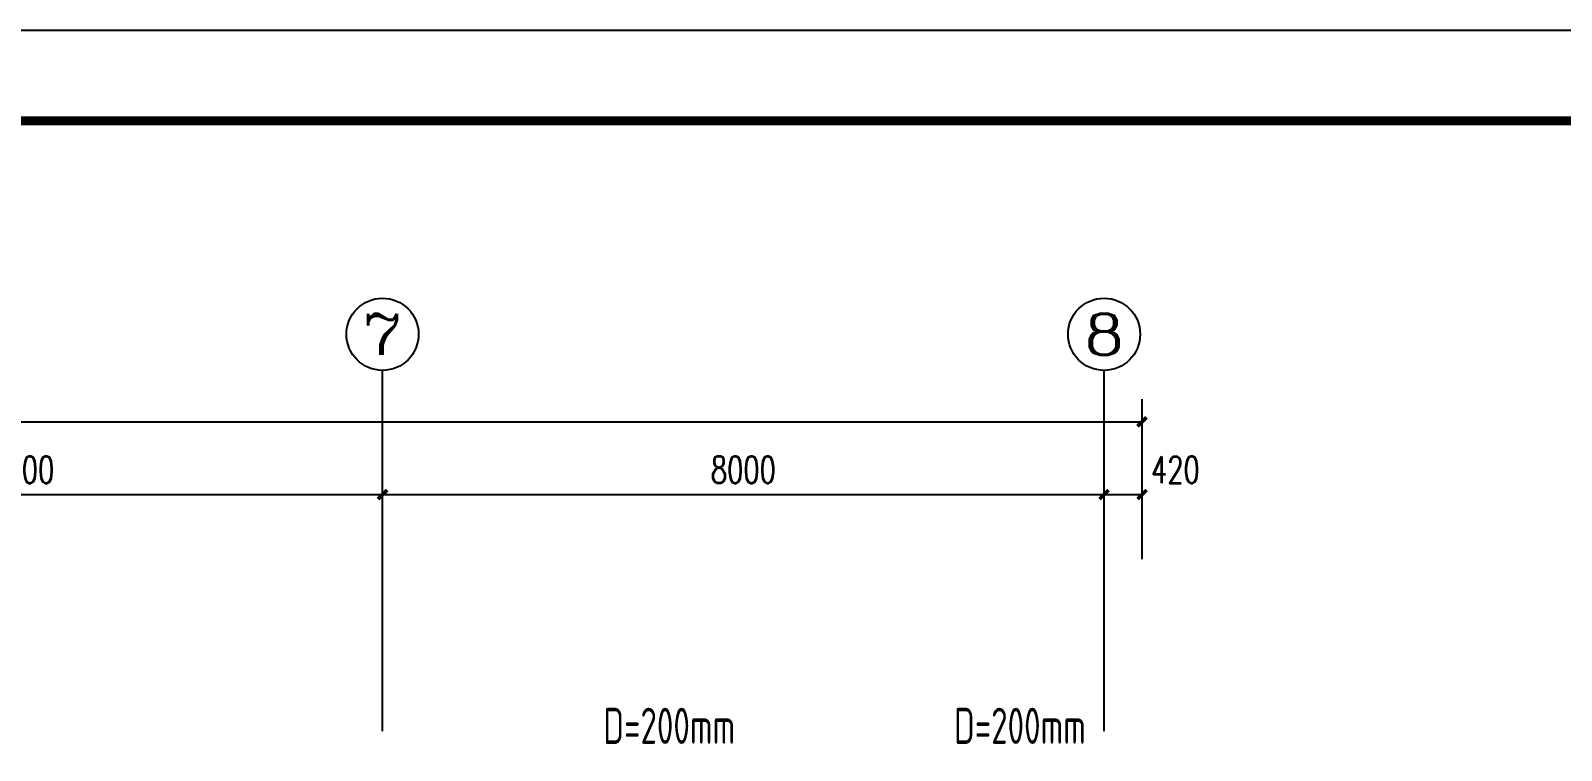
# Model space of a CAD drawing. Extents: x 2430460 to 2514560, y -608375 to -364775.
# Drawn here: x 2487580 to 2504552, y -372752 to -364775 of the extents above; entities that cross this region are included whole.
import ezdxf
from ezdxf.enums import TextEntityAlignment as Align

# ---------------------------------------------------------------- set-up
doc = ezdxf.new("R2010")
doc.units = 0
doc.header["$LTSCALE"] = 1000
doc.header["$MEASUREMENT"] = 0
for name, color, linetype in [('AXIS', 3, 'Continuous'), ('AXIS_TEXT', 7, 'Continuous'), ('PUB_DIM', 3, 'Continuous'), ('TK', 4, 'Continuous')]:
    doc.layers.add(name, color=color, linetype=linetype)
doc.styles.add('26#标准$0$TSSD_REIN', font='Tssdeng.shx', dxfattribs={"width": 0.7, "bigfont": 'tssdchn.shx'})
doc.styles.add('_TCH_AXIS', font='COMPLEX', dxfattribs={"bigfont": 'GBCBIG'})
doc.styles.add('_TCH_DIM_T3', font='SIMPLEX', dxfattribs={"width": 0.705882, "bigfont": 'GBCBIG'})
doc.styles.add('COMPLEX', font='COMPLEX')
doc.styles.add('HZTXT1', font='romans.shx', dxfattribs={"width": 0.7, "bigfont": 'GBHZFS.SHX'})
doc.styles.get("Standard").update_dxf_attribs({"font": 'gbenor.shx', "bigfont": 'gbcbig.shx'})
doc.dimstyles.new('_TCH_ARCH&&100', dxfattribs={"dimtxt": 297.5, "dimasz": 100, "dimexe": 250, "dimexo": 300, "dimgap": 126.25, "dimtad": 1, "dimdec": 0, "dimzin": 0, "dimdsep": 46, "dimtxsty": '_TCH_DIM_T3', "dimblk": 'ARCHTICK', "dimcen": 0.09, "dimclrt": 7, "dimazin": 2, "dimtfac": 1, "dimtdec": 0, "dimtix": 1, "dimtmove": 2, "dimatfit": 3, "dimfxl": 30, "dimtolj": 1, "dimtzin": 0, "dimarcsym": 0})

# ---------------------------------------------------------------- blocks, each defined once
blk = doc.blocks.new('_ArchTick')
at = {"color": 0, "linetype": 'ByBlock', "const_width": 0.4}
blk.add_lwpolyline([(-0.5, -0.5), (0.5, 0.5)], dxfattribs=at)
blk = doc.blocks.new('*D133')
at = {"layer": 'Defpoints', "color": 0, "transparency": 16777216}
for p in [(11621, 25057), (-45219, 24014), (11621, 24014)]:
    blk.add_point(p, dxfattribs=at)
at = {"layer": 'PUB_DIM', "color": 0, "lineweight": -2, "transparency": 16777216}
for p, q in [((-45219, 24314), (-45219, 25307)), ((11621, 24314), (11621, 25307)), ((-45219, 25057), (11621, 25057))]:
    blk.add_line(p, q, dxfattribs=at)
at = {"layer": 'PUB_DIM', "color": 0, "lineweight": -2, "transparency": 16777216, "xscale": 100, "yscale": 100, "zscale": 100, "rotation": 180}
blk.add_blockref('_ArchTick', (-45219, 25057), dxfattribs=at)
at = {"layer": 'PUB_DIM', "color": 0, "lineweight": -2, "transparency": 16777216, "xscale": 100, "yscale": 100, "zscale": 100}
blk.add_blockref('_ArchTick', (11621, 25057), dxfattribs=at)
at = {"layer": 'PUB_DIM', "color": 7, "transparency": 16777216, "insert": (-16799, 25332), "char_height": 297.5, "attachment_point": 5, "style": '_TCH_DIM_T3'}
blk.add_mtext('\\A1;56840', dxfattribs=at)
blk = doc.blocks.new('*D140')
at = {"layer": 'Defpoints', "color": 0, "transparency": 16777216}
for p in [(3201, 24250), (-4799, 23233), (3201, 23233)]:
    blk.add_point(p, dxfattribs=at)
at = {"layer": 'PUB_DIM', "color": 0, "lineweight": -2, "transparency": 16777216}
for p, q in [((-4799, 23533), (-4799, 24500)), ((3201, 23533), (3201, 24500)), ((-4799, 24250), (3201, 24250))]:
    blk.add_line(p, q, dxfattribs=at)
at = {"layer": 'PUB_DIM', "color": 0, "lineweight": -2, "transparency": 16777216, "xscale": 100, "yscale": 100, "zscale": 100, "rotation": 180}
blk.add_blockref('_ArchTick', (-4799, 24250), dxfattribs=at)
at = {"layer": 'PUB_DIM', "color": 0, "lineweight": -2, "transparency": 16777216, "xscale": 100, "yscale": 100, "zscale": 100}
blk.add_blockref('_ArchTick', (3201, 24250), dxfattribs=at)
at = {"layer": 'PUB_DIM', "color": 7, "transparency": 16777216, "insert": (-799, 24525), "char_height": 297.5, "attachment_point": 5, "style": '_TCH_DIM_T3'}
blk.add_mtext('\\A1;8000', dxfattribs=at)
blk = doc.blocks.new('*D141')
at = {"layer": 'Defpoints', "color": 0, "transparency": 16777216}
for p in [(11201, 24250), (3201, 23233), (11201, 23233)]:
    blk.add_point(p, dxfattribs=at)
at = {"layer": 'PUB_DIM', "color": 0, "lineweight": -2, "transparency": 16777216}
for p, q in [((3201, 23533), (3201, 24500)), ((11201, 23533), (11201, 24500)), ((3201, 24250), (11201, 24250))]:
    blk.add_line(p, q, dxfattribs=at)
at = {"layer": 'PUB_DIM', "color": 0, "lineweight": -2, "transparency": 16777216, "xscale": 100, "yscale": 100, "zscale": 100, "rotation": 180}
blk.add_blockref('_ArchTick', (3201, 24250), dxfattribs=at)
at = {"layer": 'PUB_DIM', "color": 0, "lineweight": -2, "transparency": 16777216, "xscale": 100, "yscale": 100, "zscale": 100}
blk.add_blockref('_ArchTick', (11201, 24250), dxfattribs=at)
at = {"layer": 'PUB_DIM', "color": 7, "transparency": 16777216, "insert": (7201, 24525), "char_height": 297.5, "attachment_point": 5, "style": '_TCH_DIM_T3'}
blk.add_mtext('\\A1;8000', dxfattribs=at)
blk = doc.blocks.new('*D142')
at = {"layer": 'Defpoints', "color": 0, "transparency": 16777216}
for p in [(11621, 24250), (11201, 23233), (11621, 23233)]:
    blk.add_point(p, dxfattribs=at)
at = {"layer": 'PUB_DIM', "color": 0, "lineweight": -2, "transparency": 16777216}
for p, q in [((11201, 23533), (11201, 24500)), ((11621, 23533), (11621, 24500)), ((11201, 24250), (11621, 24250))]:
    blk.add_line(p, q, dxfattribs=at)
at = {"layer": 'PUB_DIM', "color": 0, "lineweight": -2, "transparency": 16777216, "xscale": 100, "yscale": 100, "zscale": 100, "rotation": 180}
blk.add_blockref('_ArchTick', (11201, 24250), dxfattribs=at)
at = {"layer": 'PUB_DIM', "color": 0, "lineweight": -2, "transparency": 16777216, "xscale": 100, "yscale": 100, "zscale": 100}
blk.add_blockref('_ArchTick', (11621, 24250), dxfattribs=at)
at = {"layer": 'PUB_DIM', "color": 7, "transparency": 16777216, "insert": (11991, 24525), "char_height": 297.5, "attachment_point": 5, "style": '_TCH_DIM_T3'}
blk.add_mtext('\\A1;420', dxfattribs=at)
blk = doc.blocks.new('*D244')
at = {"layer": 'Defpoints', "color": 0, "transparency": 16777216}
for p in [(11621, 25057), (-45219, 24014), (11621, 24014)]:
    blk.add_point(p, dxfattribs=at)
at = {"layer": 'PUB_DIM', "color": 0, "lineweight": -2, "transparency": 16777216}
for p, q in [((-45219, 24314), (-45219, 25307)), ((11621, 24314), (11621, 25307)), ((-45219, 25057), (11621, 25057))]:
    blk.add_line(p, q, dxfattribs=at)
at = {"layer": 'PUB_DIM', "color": 0, "lineweight": -2, "transparency": 16777216, "xscale": 100, "yscale": 100, "zscale": 100, "rotation": 180}
blk.add_blockref('_ArchTick', (-45219, 25057), dxfattribs=at)
at = {"layer": 'PUB_DIM', "color": 0, "lineweight": -2, "transparency": 16777216, "xscale": 100, "yscale": 100, "zscale": 100}
blk.add_blockref('_ArchTick', (11621, 25057), dxfattribs=at)
at = {"layer": 'PUB_DIM', "color": 7, "transparency": 16777216, "insert": (-16799, 25332), "char_height": 297.5, "attachment_point": 5, "style": '_TCH_DIM_T3'}
blk.add_mtext('\\A1;56840', dxfattribs=at)
blk = doc.blocks.new('*D251')
at = {"layer": 'Defpoints', "color": 0, "transparency": 16777216}
for p in [(3201, 24250), (-4799, 23233), (3201, 23233)]:
    blk.add_point(p, dxfattribs=at)
at = {"layer": 'PUB_DIM', "color": 0, "lineweight": -2, "transparency": 16777216}
for p, q in [((-4799, 23533), (-4799, 24500)), ((3201, 23533), (3201, 24500)), ((-4799, 24250), (3201, 24250))]:
    blk.add_line(p, q, dxfattribs=at)
at = {"layer": 'PUB_DIM', "color": 0, "lineweight": -2, "transparency": 16777216, "xscale": 100, "yscale": 100, "zscale": 100, "rotation": 180}
blk.add_blockref('_ArchTick', (-4799, 24250), dxfattribs=at)
at = {"layer": 'PUB_DIM', "color": 0, "lineweight": -2, "transparency": 16777216, "xscale": 100, "yscale": 100, "zscale": 100}
blk.add_blockref('_ArchTick', (3201, 24250), dxfattribs=at)
at = {"layer": 'PUB_DIM', "color": 7, "transparency": 16777216, "insert": (-799, 24525), "char_height": 297.5, "attachment_point": 5, "style": '_TCH_DIM_T3'}
blk.add_mtext('\\A1;8000', dxfattribs=at)
blk = doc.blocks.new('*D252')
at = {"layer": 'Defpoints', "color": 0, "transparency": 16777216}
for p in [(11201, 24250), (3201, 23233), (11201, 23233)]:
    blk.add_point(p, dxfattribs=at)
at = {"layer": 'PUB_DIM', "color": 0, "lineweight": -2, "transparency": 16777216}
for p, q in [((3201, 23533), (3201, 24500)), ((11201, 23533), (11201, 24500)), ((3201, 24250), (11201, 24250))]:
    blk.add_line(p, q, dxfattribs=at)
at = {"layer": 'PUB_DIM', "color": 0, "lineweight": -2, "transparency": 16777216, "xscale": 100, "yscale": 100, "zscale": 100, "rotation": 180}
blk.add_blockref('_ArchTick', (3201, 24250), dxfattribs=at)
at = {"layer": 'PUB_DIM', "color": 0, "lineweight": -2, "transparency": 16777216, "xscale": 100, "yscale": 100, "zscale": 100}
blk.add_blockref('_ArchTick', (11201, 24250), dxfattribs=at)
at = {"layer": 'PUB_DIM', "color": 7, "transparency": 16777216, "insert": (7201, 24525), "char_height": 297.5, "attachment_point": 5, "style": '_TCH_DIM_T3'}
blk.add_mtext('\\A1;8000', dxfattribs=at)
blk = doc.blocks.new('*D253')
at = {"layer": 'Defpoints', "color": 0, "transparency": 16777216}
for p in [(11621, 24250), (11201, 23233), (11621, 23233)]:
    blk.add_point(p, dxfattribs=at)
at = {"layer": 'PUB_DIM', "color": 0, "lineweight": -2, "transparency": 16777216}
for p, q in [((11201, 23533), (11201, 24500)), ((11621, 23533), (11621, 24500)), ((11201, 24250), (11621, 24250))]:
    blk.add_line(p, q, dxfattribs=at)
at = {"layer": 'PUB_DIM', "color": 0, "lineweight": -2, "transparency": 16777216, "xscale": 100, "yscale": 100, "zscale": 100, "rotation": 180}
blk.add_blockref('_ArchTick', (11201, 24250), dxfattribs=at)
at = {"layer": 'PUB_DIM', "color": 0, "lineweight": -2, "transparency": 16777216, "xscale": 100, "yscale": 100, "zscale": 100}
blk.add_blockref('_ArchTick', (11621, 24250), dxfattribs=at)
at = {"layer": 'PUB_DIM', "color": 7, "transparency": 16777216, "insert": (11991, 24525), "char_height": 297.5, "attachment_point": 5, "style": '_TCH_DIM_T3'}
blk.add_mtext('\\A1;420', dxfattribs=at)
blk = doc.blocks.new('*D355')
at = {"layer": 'Defpoints', "color": 0, "transparency": 16777216}
for p in [(11621, 25057), (-45219, 24014), (11621, 24014)]:
    blk.add_point(p, dxfattribs=at)
at = {"layer": 'PUB_DIM', "color": 0, "lineweight": -2, "transparency": 16777216}
for p, q in [((-45219, 24314), (-45219, 25307)), ((11621, 24314), (11621, 25307)), ((-45219, 25057), (11621, 25057))]:
    blk.add_line(p, q, dxfattribs=at)
at = {"layer": 'PUB_DIM', "color": 0, "lineweight": -2, "transparency": 16777216, "xscale": 100, "yscale": 100, "zscale": 100, "rotation": 180}
blk.add_blockref('_ArchTick', (-45219, 25057), dxfattribs=at)
at = {"layer": 'PUB_DIM', "color": 0, "lineweight": -2, "transparency": 16777216, "xscale": 100, "yscale": 100, "zscale": 100}
blk.add_blockref('_ArchTick', (11621, 25057), dxfattribs=at)
at = {"layer": 'PUB_DIM', "color": 7, "transparency": 16777216, "insert": (-16799, 25332), "char_height": 297.5, "attachment_point": 5, "style": '_TCH_DIM_T3'}
blk.add_mtext('\\A1;56840', dxfattribs=at)
blk = doc.blocks.new('*D362')
at = {"layer": 'Defpoints', "color": 0, "transparency": 16777216}
for p in [(3201, 24250), (-4799, 23233), (3201, 23233)]:
    blk.add_point(p, dxfattribs=at)
at = {"layer": 'PUB_DIM', "color": 0, "lineweight": -2, "transparency": 16777216}
for p, q in [((-4799, 23533), (-4799, 24500)), ((3201, 23533), (3201, 24500)), ((-4799, 24250), (3201, 24250))]:
    blk.add_line(p, q, dxfattribs=at)
at = {"layer": 'PUB_DIM', "color": 0, "lineweight": -2, "transparency": 16777216, "xscale": 100, "yscale": 100, "zscale": 100, "rotation": 180}
blk.add_blockref('_ArchTick', (-4799, 24250), dxfattribs=at)
at = {"layer": 'PUB_DIM', "color": 0, "lineweight": -2, "transparency": 16777216, "xscale": 100, "yscale": 100, "zscale": 100}
blk.add_blockref('_ArchTick', (3201, 24250), dxfattribs=at)
at = {"layer": 'PUB_DIM', "color": 7, "transparency": 16777216, "insert": (-799, 24525), "char_height": 297.5, "attachment_point": 5, "style": '_TCH_DIM_T3'}
blk.add_mtext('\\A1;8000', dxfattribs=at)
blk = doc.blocks.new('*D363')
at = {"layer": 'Defpoints', "color": 0, "transparency": 16777216}
for p in [(11201, 24250), (3201, 23233), (11201, 23233)]:
    blk.add_point(p, dxfattribs=at)
at = {"layer": 'PUB_DIM', "color": 0, "lineweight": -2, "transparency": 16777216}
for p, q in [((3201, 23533), (3201, 24500)), ((11201, 23533), (11201, 24500)), ((3201, 24250), (11201, 24250))]:
    blk.add_line(p, q, dxfattribs=at)
at = {"layer": 'PUB_DIM', "color": 0, "lineweight": -2, "transparency": 16777216, "xscale": 100, "yscale": 100, "zscale": 100, "rotation": 180}
blk.add_blockref('_ArchTick', (3201, 24250), dxfattribs=at)
at = {"layer": 'PUB_DIM', "color": 0, "lineweight": -2, "transparency": 16777216, "xscale": 100, "yscale": 100, "zscale": 100}
blk.add_blockref('_ArchTick', (11201, 24250), dxfattribs=at)
at = {"layer": 'PUB_DIM', "color": 7, "transparency": 16777216, "insert": (7201, 24525), "char_height": 297.5, "attachment_point": 5, "style": '_TCH_DIM_T3'}
blk.add_mtext('\\A1;8000', dxfattribs=at)
blk = doc.blocks.new('*D364')
at = {"layer": 'Defpoints', "color": 0, "transparency": 16777216}
for p in [(11621, 24250), (11201, 23233), (11621, 23233)]:
    blk.add_point(p, dxfattribs=at)
at = {"layer": 'PUB_DIM', "color": 0, "lineweight": -2, "transparency": 16777216}
for p, q in [((11201, 23533), (11201, 24500)), ((11621, 23533), (11621, 24500)), ((11201, 24250), (11621, 24250))]:
    blk.add_line(p, q, dxfattribs=at)
at = {"layer": 'PUB_DIM', "color": 0, "lineweight": -2, "transparency": 16777216, "xscale": 100, "yscale": 100, "zscale": 100, "rotation": 180}
blk.add_blockref('_ArchTick', (11201, 24250), dxfattribs=at)
at = {"layer": 'PUB_DIM', "color": 0, "lineweight": -2, "transparency": 16777216, "xscale": 100, "yscale": 100, "zscale": 100}
blk.add_blockref('_ArchTick', (11621, 24250), dxfattribs=at)
at = {"layer": 'PUB_DIM', "color": 7, "transparency": 16777216, "insert": (11991, 24525), "char_height": 297.5, "attachment_point": 5, "style": '_TCH_DIM_T3'}
blk.add_mtext('\\A1;420', dxfattribs=at)
blk = doc.blocks.new('_AXISO')
blk.add_circle((0, 0), 0.5)
at = {"layer": 'AXIS_TEXT', "style": 'COMPLEX', "width": 1.041667}
blk.add_attdef('A', text='', height=0.56, dxfattribs=at).set_placement((-0.25, -0.28), (0.25, -0.28), align=Align.FIT)
blk = doc.blocks.new('*D392')
at = {"layer": 'Defpoints', "color": 0, "transparency": 16777216}
for p in [(11621, 25057), (-45219, 24014), (11621, 24014)]:
    blk.add_point(p, dxfattribs=at)
at = {"layer": 'PUB_DIM', "color": 0, "lineweight": -2, "transparency": 16777216}
for p, q in [((-45219, 24314), (-45219, 25307)), ((11621, 24314), (11621, 25307)), ((-45219, 25057), (11621, 25057))]:
    blk.add_line(p, q, dxfattribs=at)
at = {"layer": 'PUB_DIM', "color": 0, "lineweight": -2, "transparency": 16777216, "xscale": 100, "yscale": 100, "zscale": 100, "rotation": 180}
blk.add_blockref('_ArchTick', (-45219, 25057), dxfattribs=at)
at = {"layer": 'PUB_DIM', "color": 0, "lineweight": -2, "transparency": 16777216, "xscale": 100, "yscale": 100, "zscale": 100}
blk.add_blockref('_ArchTick', (11621, 25057), dxfattribs=at)
at = {"layer": 'PUB_DIM', "color": 7, "transparency": 16777216, "insert": (-16799, 25332), "char_height": 297.5, "attachment_point": 5, "style": '_TCH_DIM_T3'}
blk.add_mtext('\\A1;56840', dxfattribs=at)
blk = doc.blocks.new('*D399')
at = {"layer": 'Defpoints', "color": 0, "transparency": 16777216}
for p in [(3201, 24250), (-4799, 23233), (3201, 23233)]:
    blk.add_point(p, dxfattribs=at)
at = {"layer": 'PUB_DIM', "color": 0, "lineweight": -2, "transparency": 16777216}
for p, q in [((-4799, 23533), (-4799, 24500)), ((3201, 23533), (3201, 24500)), ((-4799, 24250), (3201, 24250))]:
    blk.add_line(p, q, dxfattribs=at)
at = {"layer": 'PUB_DIM', "color": 0, "lineweight": -2, "transparency": 16777216, "xscale": 100, "yscale": 100, "zscale": 100, "rotation": 180}
blk.add_blockref('_ArchTick', (-4799, 24250), dxfattribs=at)
at = {"layer": 'PUB_DIM', "color": 0, "lineweight": -2, "transparency": 16777216, "xscale": 100, "yscale": 100, "zscale": 100}
blk.add_blockref('_ArchTick', (3201, 24250), dxfattribs=at)
at = {"layer": 'PUB_DIM', "color": 7, "transparency": 16777216, "insert": (-799, 24525), "char_height": 297.5, "attachment_point": 5, "style": '_TCH_DIM_T3'}
blk.add_mtext('\\A1;8000', dxfattribs=at)
blk = doc.blocks.new('*D400')
at = {"layer": 'Defpoints', "color": 0, "transparency": 16777216}
for p in [(11201, 24250), (3201, 23233), (11201, 23233)]:
    blk.add_point(p, dxfattribs=at)
at = {"layer": 'PUB_DIM', "color": 0, "lineweight": -2, "transparency": 16777216}
for p, q in [((3201, 23533), (3201, 24500)), ((11201, 23533), (11201, 24500)), ((3201, 24250), (11201, 24250))]:
    blk.add_line(p, q, dxfattribs=at)
at = {"layer": 'PUB_DIM', "color": 0, "lineweight": -2, "transparency": 16777216, "xscale": 100, "yscale": 100, "zscale": 100, "rotation": 180}
blk.add_blockref('_ArchTick', (3201, 24250), dxfattribs=at)
at = {"layer": 'PUB_DIM', "color": 0, "lineweight": -2, "transparency": 16777216, "xscale": 100, "yscale": 100, "zscale": 100}
blk.add_blockref('_ArchTick', (11201, 24250), dxfattribs=at)
at = {"layer": 'PUB_DIM', "color": 7, "transparency": 16777216, "insert": (7201, 24525), "char_height": 297.5, "attachment_point": 5, "style": '_TCH_DIM_T3'}
blk.add_mtext('\\A1;8000', dxfattribs=at)
blk = doc.blocks.new('*D401')
at = {"layer": 'Defpoints', "color": 0, "transparency": 16777216}
for p in [(11621, 24250), (11201, 23233), (11621, 23233)]:
    blk.add_point(p, dxfattribs=at)
at = {"layer": 'PUB_DIM', "color": 0, "lineweight": -2, "transparency": 16777216}
for p, q in [((11201, 23533), (11201, 24500)), ((11621, 23533), (11621, 24500)), ((11201, 24250), (11621, 24250))]:
    blk.add_line(p, q, dxfattribs=at)
at = {"layer": 'PUB_DIM', "color": 0, "lineweight": -2, "transparency": 16777216, "xscale": 100, "yscale": 100, "zscale": 100, "rotation": 180}
blk.add_blockref('_ArchTick', (11201, 24250), dxfattribs=at)
at = {"layer": 'PUB_DIM', "color": 0, "lineweight": -2, "transparency": 16777216, "xscale": 100, "yscale": 100, "zscale": 100}
blk.add_blockref('_ArchTick', (11621, 24250), dxfattribs=at)
at = {"layer": 'PUB_DIM', "color": 7, "transparency": 16777216, "insert": (11991, 24525), "char_height": 297.5, "attachment_point": 5, "style": '_TCH_DIM_T3'}
blk.add_mtext('\\A1;420', dxfattribs=at)
blk = doc.blocks.new('*U544')
at = {"color": 3}
blk.add_lwpolyline([(-84100, 0), (0, 0), (0, 59400), (-84100, 59400)], close=True, dxfattribs=at)
at = {"color": 3, "const_width": 100}
blk.add_lwpolyline([(-81600, 1000), (-1000, 1000), (-1000, 58400), (-81600, 58400)], close=True, dxfattribs=at)
at = {"layer": 'TK', "color": 4, "style": 'HZTXT1'}
for tag, height, width, p in [('项目负责1', 400, 0.6, (-4500, 19196)), ('项目负责2', 400, 0.6, (-4500, 18296)), ('专责', 400, 0.6, (-4500, 17396)), ('审定', 400, 0.6, (-4500, 16496)), ('审核', 400, 0.6, (-4500, 15596)), ('校对', 400, 0.6, (-4500, 14696)), ('设计', 400, 0.6, (-4500, 13796)), ('绘图', 400, 0.6, (-4500, 12896)), ('建设单位', 450, 0.6, (-4500, 11050)), ('工号', 400, 0.5, (-5501, 3507)), ('版次', 400, 0.7, (-2138, 3498)), ('阶段', 400, 0.7, (-2138, 2498)), ('比例', 400, 0.7, (-5491, 1513)), ('日期', 400, 0.7, (-2138, 1498))]:
    blk.add_attdef(tag, text='', height=height, dxfattribs=dict(at, width=width)).set_placement(p, align=Align.MIDDLE)
at = {"layer": 'TK', "color": 1, "lineweight": -3, "style": 'HZTXT1', "width": 0.6}
blk.add_attdef('工程名称', text='', height=450, dxfattribs=at).set_placement((-4500, 9050), align=Align.MIDDLE)
at = {"layer": 'TK', "color": 4, "lineweight": -3, "style": 'HZTXT1', "width": 0.6}
blk.add_attdef('子项名称', text='', height=450, dxfattribs=at).set_placement((-4500, 7050), align=Align.MIDDLE)
at = {"layer": 'TK', "color": 1, "lineweight": -3, "width": 0.6, "flags": 104}
blk.add_attdef('图名', text='', height=400, dxfattribs=at).set_placement((-4558, 4958), align=Align.MIDDLE_CENTER)
at = {"layer": 'TK', "color": 1, "style": 'HZTXT1', "width": 0.7}
blk.add_attdef('图号', text='', height=400, dxfattribs=at).set_placement((-5491, 2513), align=Align.MIDDLE)
blk = doc.blocks.new('A$C7281566F')
at = {"layer": 'AXIS'}
for p, q in [((3200.5, 21626.7), (3200.5, 25626.7)), ((11200.5, 21626.7), (11200.5, 25626.7))]:
    blk.add_line(p, q, dxfattribs=at)
ref = blk.add_blockref('_AXISO', (3200.5, 26026.7), dxfattribs=dict(at, xscale=800, yscale=800, zscale=800))
ref.add_attrib('A', '7', dxfattribs={"layer": 'AXIS_TEXT', "height": 452.5, "style": '_TCH_AXIS', "width": 1.5}).set_placement((2974.3, 25800.4), (3426.8, 25800.4), align=Align.FIT)
ref = blk.add_blockref('_AXISO', (11200.5, 26026.7), dxfattribs=dict(at, xscale=800, yscale=800, zscale=800))
ref.add_attrib('A', '8', dxfattribs={"layer": 'AXIS_TEXT', "height": 452.5, "style": '_TCH_AXIS', "width": 1.5}).set_placement((10974.3, 25800.4), (11426.8, 25800.4), align=Align.FIT)
at = {"layer": 'PUB_DIM'}
for p1, p2, distance, picture, middle in [((-45219.5, 24014.1), (11620.5, 24014.1), 1042.6, '*D133', (-16799.5, 25331.7)), ((-45219.5, 24014.1), (11620.5, 24014.1), 1042.6, '*D244', (-16799.5, 25331.7)), ((-45219.5, 24014.1), (11620.5, 24014.1), 1042.6, '*D355', (-16799.5, 25331.7)), ((-45219.5, 24014.1), (11620.5, 24014.1), 1042.6, '*D392', (-16799.5, 25331.7)), ((-4799.5, 23232.8), (3200.5, 23232.8), 1017, '*D140', (-799.5, 24524.8)), ((-4799.5, 23232.8), (3200.5, 23232.8), 1017, '*D251', (-799.5, 24524.8)), ((-4799.5, 23232.8), (3200.5, 23232.8), 1017, '*D362', (-799.5, 24524.8)), ((-4799.5, 23232.8), (3200.5, 23232.8), 1017, '*D399', (-799.5, 24524.8)), ((3200.5, 23232.8), (11200.5, 23232.8), 1017, '*D141', (7200.5, 24524.8)), ((3200.5, 23232.8), (11200.5, 23232.8), 1017, '*D252', (7200.5, 24524.8)), ((3200.5, 23232.8), (11200.5, 23232.8), 1017, '*D363', (7200.5, 24524.8)), ((3200.5, 23232.8), (11200.5, 23232.8), 1017, '*D400', (7200.5, 24524.8))]:
    dim = blk.add_aligned_dim(p1=p1, p2=p2, distance=distance, dimstyle='_TCH_ARCH&&100', dxfattribs=at)
    dim.commit()
    dim.dimension.update_dxf_attribs({"geometry": picture, "text_midpoint": middle})
for picture in ['*D142', '*D253', '*D364', '*D401']:
    dim = blk.add_linear_dim(base=(11620.5, 24249.8), p1=(11200.5, 23232.8), p2=(11620.5, 23232.8), angle=0, dimstyle='_TCH_ARCH&&100', dxfattribs=at)
    dim.commit()
    dim.dimension.update_dxf_attribs({"geometry": picture, "text_midpoint": (11990.5, 24524.8), "dimtype": 129})

msp = doc.modelspace()

# ---------------------------------------------------------------- block references
for name, p in [('*U544', (2514560.4, -424174.9)), ('A$C7281566F', (2488281.5, -394167.1))]:
    msp.add_blockref(name, p)

# ---------------------------------------------------------------- texts
at = {"char_height": 400, "width": 1509.222, "attachment_point": 7, "style": '26#标准$0$TSSD_REIN'}
for insert in [(2493929.8, -372680.2), (2497817.9, -372680.2)]:
    msp.add_mtext('D=200mm', dxfattribs=dict(at, insert=insert))

doc.saveas('drawing.dxf')
